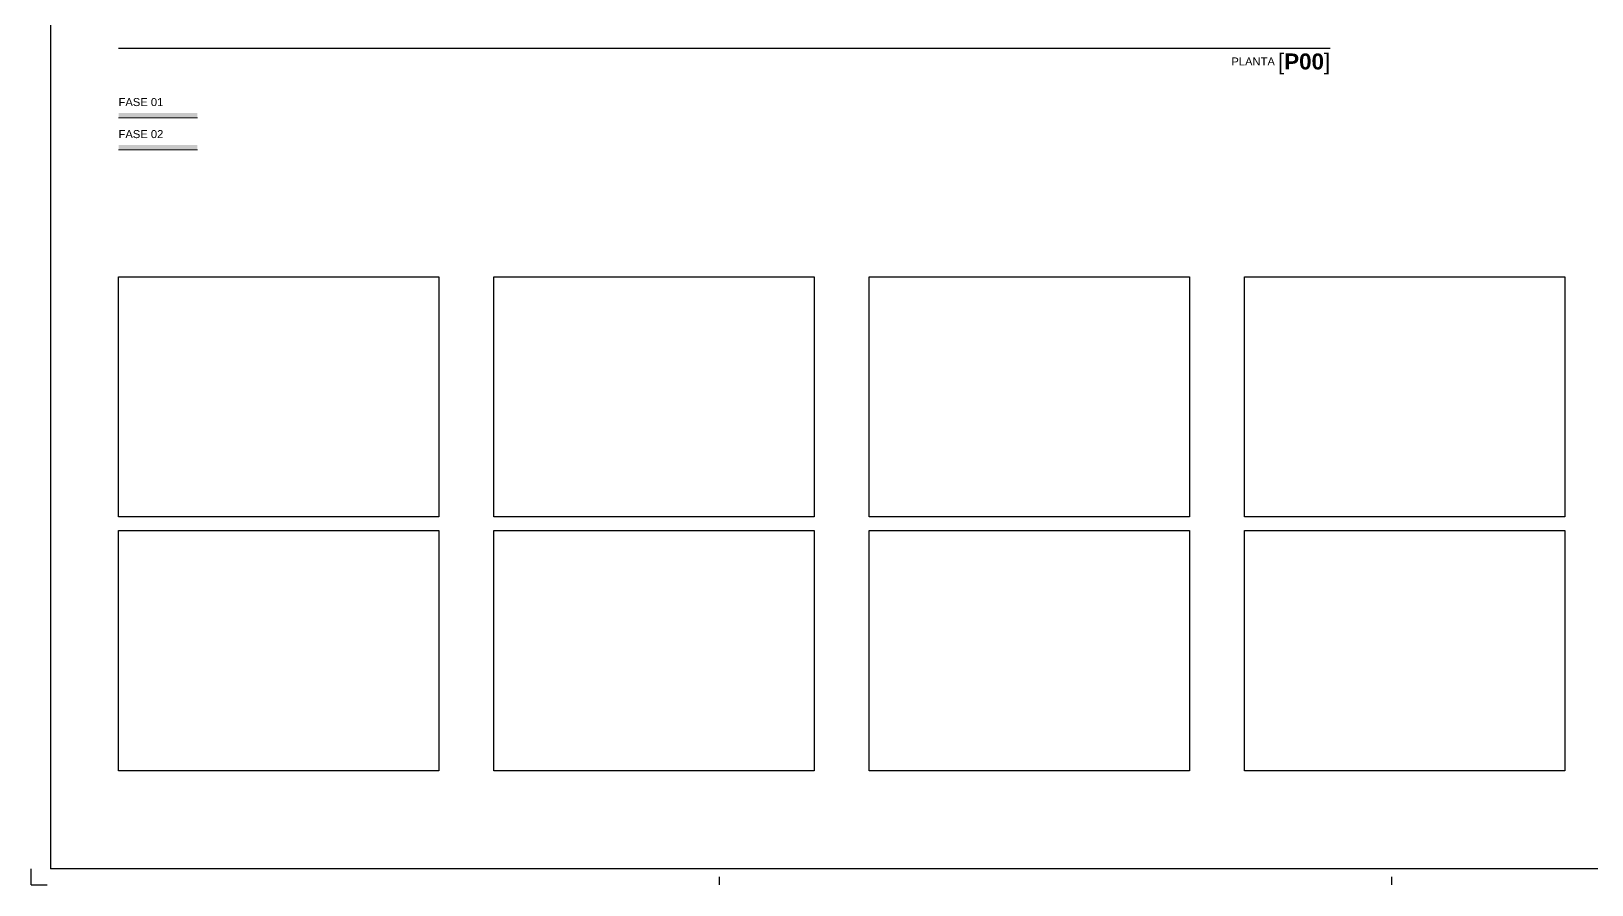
# Model space of a CAD drawing. Header units: metres. Extents: x 0 to 84.5, y 0 to 59.4.
# Drawn here: x 0 to 48.75, y 0 to 26.66 of the extents above; entities that cross this region are included whole.
import ezdxf
from ezdxf.xclip import XClip

# ---------------------------------------------------------------- set-up
doc = ezdxf.new("R2010")
doc.units = ezdxf.units.M
doc.header["$MEASUREMENT"] = 0
doc.header["$XCLIPFRAME"] = 0
doc.set_wipeout_variables(frame=1)
doc.linetypes.add('Wipeout_Contour', pattern=[1, 0, -1])
doc.layers.add('A-Folha rótulo', color=7, linetype='Continuous')
doc.layers.add('A-Percursos', color=7, linetype='Continuous')
doc.styles.add('GENERATED_STYLE_1', font='swiss.ttf')
picture_1 = doc.add_image_def('image5.jpg', size_in_pixel=(3494, 2620))
picture_2 = doc.add_image_def('image6.jpg', size_in_pixel=(3581, 2685))
picture_3 = doc.add_image_def('image8.jpg', size_in_pixel=(3418, 2563))
picture_4 = doc.add_image_def('image9.jpg', size_in_pixel=(3565, 2673))
picture_5 = doc.add_image_def('image10.jpg', size_in_pixel=(3454, 2590))
picture_6 = doc.add_image_def('image11.jpg', size_in_pixel=(3600, 2700))
picture_7 = doc.add_image_def('image12.jpg', size_in_pixel=(3155, 2366))
picture_8 = doc.add_image_def('image13.jpg', size_in_pixel=(3542, 2656))

# ---------------------------------------------------------------- blocks, each defined once
blk = doc.blocks.new('Desenho_1_2', base_point=(-0.66382, -0.4465))
at = {"color": 254, "linetype": 'Wipeout_Contour', "lineweight": 0, "ltscale": 3.557082}
blk.add_wipeout([(0, 0), (0.845, 0), (0.845, 0.594), (0, 0.594)], dxfattribs=at)
at = {"layer": 'A-Percursos', "linetype": 'Continuous', "lineweight": 20, "ltscale": 1000, "true_color": 0xfb9500}
blk.add_hatch(color=30, dxfattribs=at).paths.add_polyline_path([(0.05194, 0.24104), (0.0273, 0.24104), (0.0273, 0.23954), (0.05194, 0.23954)])
at = {"layer": 'A-Percursos', "linetype": 'Continuous', "lineweight": 20, "ltscale": 1000, "true_color": 0xffd400}
blk.add_hatch(color=40, dxfattribs=at).paths.add_polyline_path([(0.05194, 0.23104), (0.0273, 0.23104), (0.0273, 0.22954), (0.05194, 0.22954)])
at = {"layer": 'A-Folha rótulo', "linetype": 'Continuous', "ltscale": 1000}
for p, q in [((0.006, 0.589), (0.006, 0.005)), ((0, 0), (0, 0.005)), ((0, 0), (0, 0.005)), ((0, 0), (0, 0.005)), ((0, 0), (0, 0.005)), ((0, 0), (0, 0.005)), ((0.839, 0.005), (0.006, 0.005)), ((0, 0), (0.005, 0)), ((0.215, 0), (0.215, 0.0025)), ((0.425, 0), (0.425, 0.0025))]:
    blk.add_line(p, q, dxfattribs=at)
at = {"layer": 'A-Percursos', "linetype": 'Continuous', "ltscale": 1000}
blk.add_line((0.0273, 0.26128), (0.40569, 0.26128), dxfattribs=at)
at = {"layer": 'A-Percursos', "color": 30, "linetype": 'Continuous', "lineweight": 20, "ltscale": 1000, "true_color": 0xfb9500}
blk.add_line((0.0273, 0.23954), (0.05194, 0.23954), dxfattribs=at)
at = {"layer": 'A-Percursos', "color": 40, "linetype": 'Continuous', "lineweight": 20, "ltscale": 1000, "true_color": 0xffd400}
blk.add_line((0.0273, 0.22954), (0.05194, 0.22954), dxfattribs=at)
at = {"layer": 'A-Folha rótulo', "color": 252, "linetype": 'Continuous', "lineweight": 0, "char_height": 0.0025, "attachment_point": 8, "style": 'GENERATED_STYLE_1'}
for s, insert in [('\\A1;{\\fSwis721 BT|b0|i0|c0|p34;PLANTA \\fSwis721 BT|b0|i0|c0|p34;\\H2.000000x;[\\fSwis721 BT|b1|i0|c0|p34;P00\\fSwis721 BT|b0|i0|c0|p34;]}', (0.39032, 0.25309)), ('\\A1;{\\fSwis721 BT|b0|i0|c0|p34;FASE 01}', (0.03427, 0.24314)), ('\\A1;{\\fSwis721 BT|b0|i0|c0|p34;FASE 02}', (0.03427, 0.23314))]:
    blk.add_mtext(s, dxfattribs=dict(at, insert=insert))
at = {"color": 254, "linetype": 'Wipeout_Contour', "lineweight": 0, "ltscale": 2.872898}
blk.add_wipeout([(0.0273, 0.11486), (0.1273, 0.11486), (0.1273, 0.18984), (0.0273, 0.18984)], dxfattribs=at)
at = {"color": 254, "linetype": 'Wipeout_Contour', "lineweight": 0, "ltscale": 2.920201}
blk.add_wipeout([(0.14454, 0.11486), (0.24454, 0.11486), (0.24454, 0.18984), (0.14454, 0.18984)], dxfattribs=at)
at = {"color": 254, "linetype": 'Wipeout_Contour', "lineweight": 0, "ltscale": 3.009435}
blk.add_wipeout([(0.26177, 0.11486), (0.36177, 0.11486), (0.36177, 0.18984), (0.26177, 0.18984)], dxfattribs=at)
at = {"color": 254, "linetype": 'Wipeout_Contour', "lineweight": 0, "ltscale": 3.148681}
blk.add_wipeout([(0.37901, 0.11486), (0.47901, 0.11486), (0.47901, 0.18984), (0.37901, 0.18984)], dxfattribs=at)
at = {"color": 254, "linetype": 'Wipeout_Contour', "lineweight": 0, "ltscale": 2.846078}
blk.add_wipeout([(0.0273, 0.03562), (0.1273, 0.03562), (0.1273, 0.11061), (0.0273, 0.11061)], dxfattribs=at)
at = {"color": 254, "linetype": 'Wipeout_Contour', "lineweight": 0, "ltscale": 2.894166}
blk.add_wipeout([(0.14454, 0.03562), (0.24454, 0.03562), (0.24454, 0.11062), (0.14454, 0.11062)], dxfattribs=at)
at = {"color": 254, "linetype": 'Wipeout_Contour', "lineweight": 0, "ltscale": 2.986785}
blk.add_wipeout([(0.26177, 0.03562), (0.36177, 0.03562), (0.36177, 0.1106), (0.26177, 0.1106)], dxfattribs=at)
at = {"color": 254, "linetype": 'Wipeout_Contour', "lineweight": 0, "ltscale": 3.131132}
blk.add_wipeout([(0.37901, 0.03562), (0.47901, 0.03562), (0.47901, 0.11061), (0.37901, 0.11061)], dxfattribs=at)
image = blk.add_image(picture_1, insert=(0.0273, 0.11486), size_in_units=(0.1, 0.07499))
image.set_boundary_path([(-0.5, -0.5), (3493.5, 2619.5)])
image = blk.add_image(picture_5, insert=(0.14454, 0.11486), size_in_units=(0.1, 0.07499))
image.set_boundary_path([(-0.5, -0.5), (3453.5, 2589.5)])
image = blk.add_image(picture_2, insert=(0.26177, 0.11486), size_in_units=(0.1, 0.07498))
image.set_boundary_path([(-0.5, -0.5), (3580.5, 2684.5)])
image = blk.add_image(picture_8, insert=(0.37901, 0.11486), size_in_units=(0.1, 0.07499))
image.set_boundary_path([(-0.5, -0.5), (3541.5, 2655.5)])
image = blk.add_image(picture_7, insert=(0.0273, 0.03562), size_in_units=(0.1, 0.07499))
image.set_boundary_path([(-0.5, -0.5), (3154.5, 2365.5)])
image = blk.add_image(picture_6, insert=(0.14454, 0.03562), size_in_units=(0.1, 0.075))
image.set_boundary_path([(-0.5, -0.5), (3599.5, 2699.5)])
image = blk.add_image(picture_4, insert=(0.26177, 0.03562), size_in_units=(0.1, 0.07498))
image.set_boundary_path([(-0.5, -0.5), (3564.5, 2672.5)])
image = blk.add_image(picture_3, insert=(0.37901, 0.03562), size_in_units=(0.1, 0.07499))
image.set_boundary_path([(-0.5, -0.5), (3417.5, 2562.5)])

msp = doc.modelspace()

# ---------------------------------------------------------------- block references
at = {"color": 33, "linetype": 'Continuous', "lineweight": 0, "ltscale": 1000, "true_color": 0xa79d7c}
ref = msp.add_blockref('Desenho_1_2', (-66.382, -44.65), dxfattribs=dict(at, xscale=100, yscale=100, zscale=100))
XClip(ref).set_block_clipping_path([(0, 0), (0.845, 0.594)])

doc.saveas('drawing.dxf')
